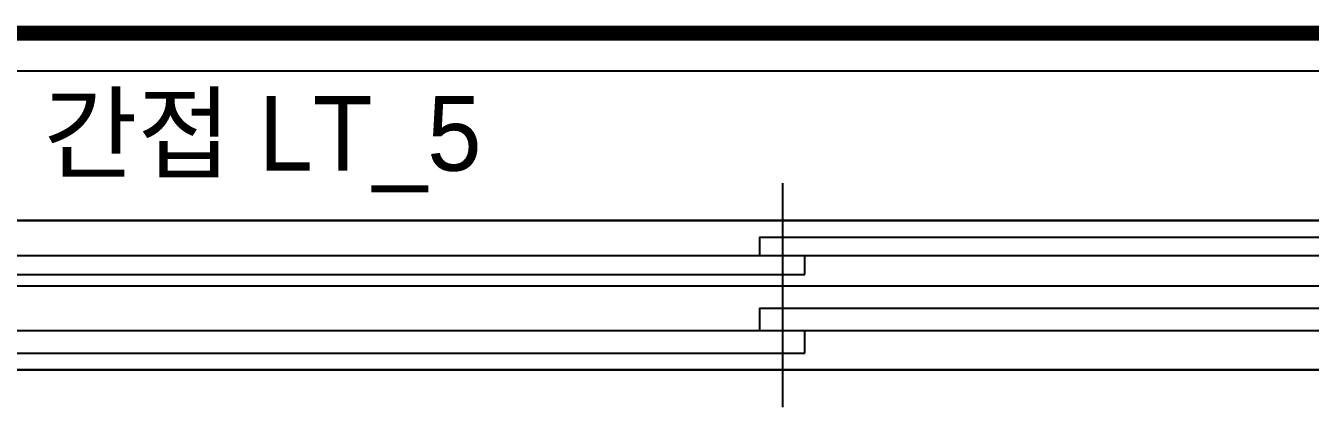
# Model space of a CAD drawing. Header units: millimetres. Extents: x 144680 to 236290, y -190947 to -149396.
# Drawn here: x 222390 to 224107, y -175280 to -174770 of the extents above; entities that cross this region are included whole.
import ezdxf

# ---------------------------------------------------------------- set-up
doc = ezdxf.new("R2010")
doc.units = ezdxf.units.MM
doc.header["$LTSCALE"] = 100
doc.linetypes.add('HID', pattern=[2.5, 1.5, -1])
for name, color, linetype in [('3.기호.계단선', 30, 'Continuous'), ('CEIL-LIGHT', 7, 'Continuous'), ('SYM', 94, 'Continuous'), ('win', 4, 'Continuous')]:
    doc.layers.add(name, color=color, linetype=linetype)
doc.styles.add('코레일둥고', font='Korail_Round_Gothic_Medium.ttf')

# ---------------------------------------------------------------- blocks, each defined once
blk = doc.blocks.new('vudauseeh')
at = {"layer": 'SYM', "color": 2}
for p, q in [((137860, -175030), (142360, -175030)), ((137860, -175230), (142360, -175230))]:
    blk.add_line(p, q, dxfattribs=at)
at = {"layer": 'win'}
for p, q in [((140129.7, -174980.5), (140129.7, -175280.5)), ((137900, -175030.5), (142310, -175030.5)), ((140099, -175053), (140099, -175078)), ((140159.7, -175103), (140159.7, -175078)), ((137910, -175118), (140159.7, -175118)), ((137910, -175118), (142310, -175118)), ((140099, -175148), (140099, -175178)), ((140159.7, -175208), (140159.7, -175178)), ((137900, -175230.5), (142310, -175230.5)), ((137910, -175230.5), (142310, -175230.5))]:
    blk.add_line(p, q, dxfattribs=at)
for points in [[(140099, -175053), (141291.2, -175053), (141291.2, -175078), (140099, -175078)], [(140159.7, -175078), (138980, -175078), (138980, -175103), (140159.7, -175103)], [(140099, -175148), (141291.2, -175148), (141291.2, -175178), (140099, -175178)], [(140159.7, -175178), (138980, -175178), (138980, -175208), (140159.7, -175208)]]:
    blk.add_lwpolyline(points, dxfattribs=at)
blk = doc.blocks.new('cjswjdeh2')
blk.add_blockref('vudauseeh', (85552.9, 2316.5))

msp = doc.modelspace()

# ---------------------------------------------------------------- linework, layer by layer
at = {"layer": '3.기호.계단선', "color": 10, "linetype": 'HID', "const_width": 20}
msp.add_lwpolyline([(221132.2, -174780), (225632.2, -174780)], dxfattribs=at)
at = {"layer": 'CEIL-LIGHT'}
msp.add_lwpolyline([(221132.2, -175030.5), (221132.2, -174830.5), (225632.2, -174830.5), (225632.2, -175030)], dxfattribs=at)

# ---------------------------------------------------------------- block references
msp.add_blockref('cjswjdeh2', (-2280.7, -2316.5))

# ---------------------------------------------------------------- texts
at = {"layer": '3.기호.계단선', "style": '코레일둥고'}
msp.add_text('간접 LT_5', height=100, dxfattribs=at).set_placement((222414.3, -174964))

doc.saveas('drawing.dxf')
